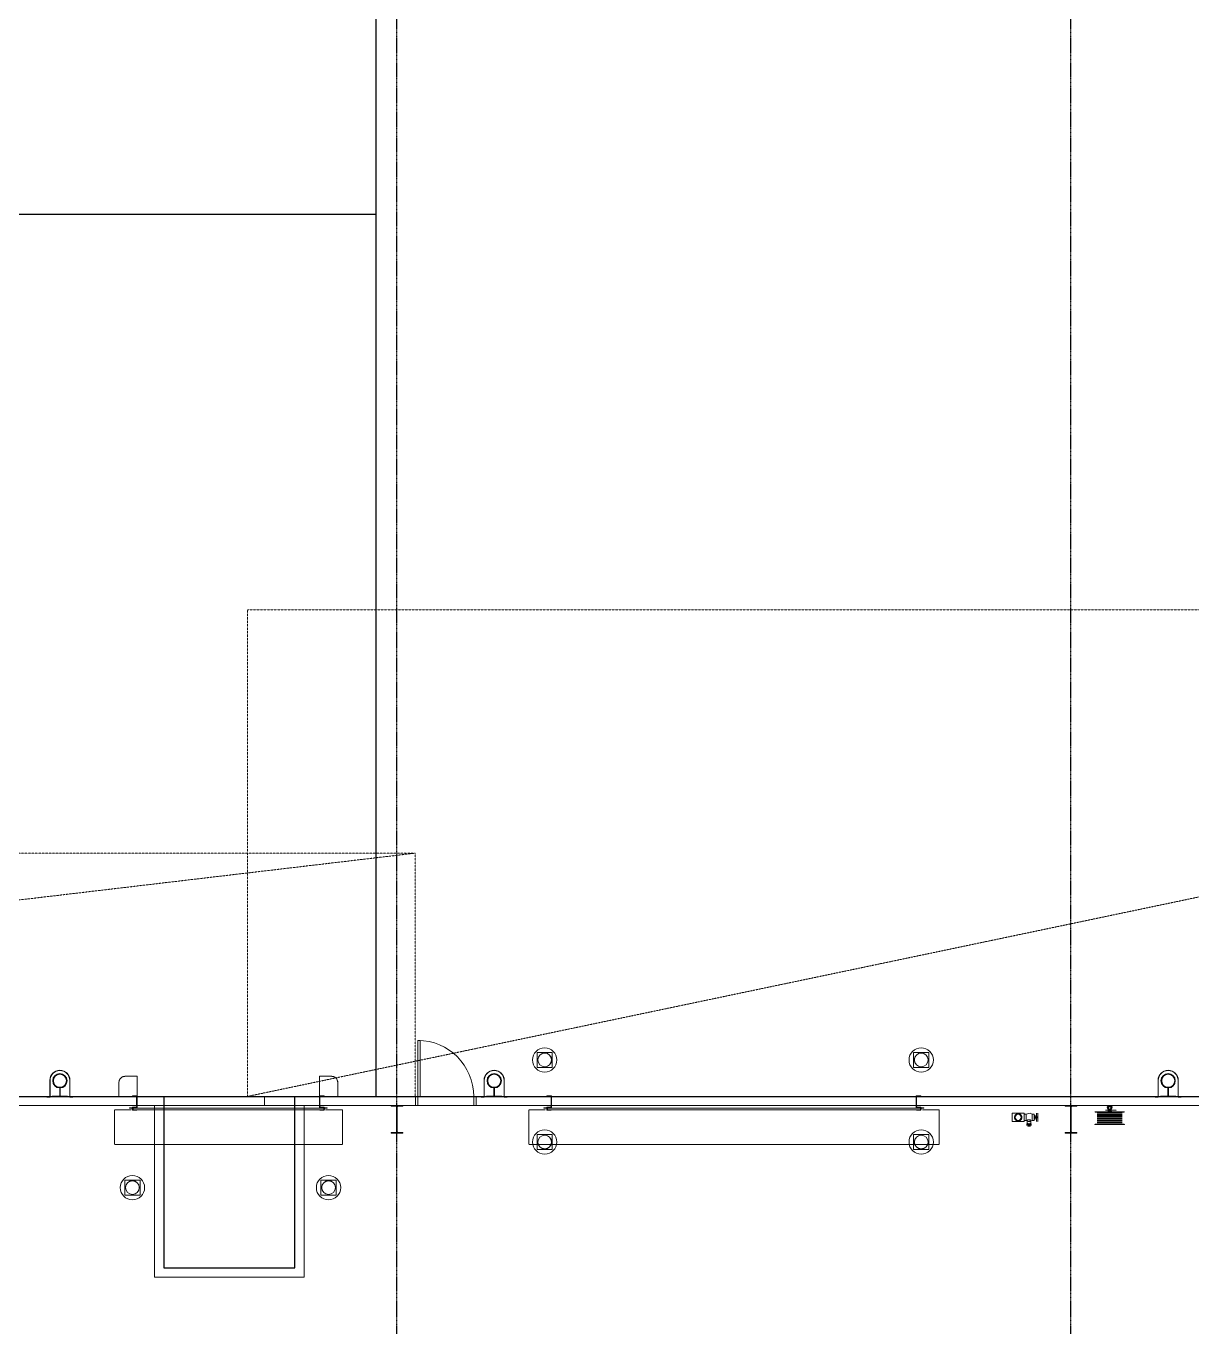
# Model space of a CAD drawing. Header units: millimetres. Extents: x -637480 to 299894, y -125373 to 39000.
# Drawn here: x 181152 to 200332, y -3792 to 17602 of the extents above; entities that cross this region are included whole.
import ezdxf

# ---------------------------------------------------------------- set-up
doc = ezdxf.new("R2010")
doc.units = ezdxf.units.MM
for name, pattern in [('Xref building Toll$0$_SBA Dash - Loose', [5, 3, -2]), ('Xref building Toll$0$_SBA Dash - Tight', [1.6, 1, -0.6]), ('Xref building Toll$0$CENTER', [7, 4, -1, 1, -1]), ('Xref building Toll$0$Grid Line', [22.225, 12.7, -3.175, 3.175, -3.175])]:
    doc.linetypes.add(name, pattern=pattern)
for name, color, linetype, lineweight in [('AM_BOR', 4, 'Continuous', 25), ('Xref building Toll$0$A-DETL', 90, 'Continuous', 9), ('Xref building Toll$0$A-DOOR', 31, 'Continuous', 9), ('Xref building Toll$0$A-DOOR-FRAM', 31, 'Continuous', 9), ('Xref building Toll$0$A-DOOR-HDLN', 31, 'Continuous', 9), ('Xref building Toll$0$A-FLOR', 192, 'Continuous', 25), ('Xref building Toll$0$A-GENM', 13, 'Continuous', 9), ('Xref building Toll$0$A-WALL', 113, 'Continuous', 9), ('Xref building Toll$0$P-PIPE', 3, 'Continuous', 9), ('Xref building Toll$0$P-SANR-FIXT', 6, 'Continuous', 9), ('Xref building Toll$0$S-COLS', 52, 'Continuous', 9)]:
    doc.layers.add(name, color=color, linetype=linetype, lineweight=lineweight)
doc.layers.add('Xref building Toll$0$S-GRID', color=8, linetype='Continuous')

# ---------------------------------------------------------------- blocks, each defined once
blk = doc.blocks.new('Xref building Toll$0$Toll Grids')
at = {"layer": 'Xref building Toll$0$S-GRID', "linetype": 'Xref building Toll$0$Grid Line'}
for p, q in [((187253, -125373.3), (187253, 36031.5)), ((198340, -125373.3), (198340, 36031.5)), ((-9195.8, 0), (280997.7, 0))]:
    blk.add_line(p, q, dxfattribs=at)
blk = doc.blocks.new('Xref building Toll$0$_SBA ROLLER LVDoor_C Clip At Side - 3000W x 3600H-1588130-MASTER GROUND FLOOR')
at = {"layer": 'Xref building Toll$0$A-DOOR', "linetype": 'Xref building Toll$0$_SBA Dash - Tight'}
for p, q in [((-1875, 147), (-1875, 717)), ((-1875, 717), (1875, 717)), ((1875, 147), (1875, 717)), ((-1875, 147), (-1600, 147)), ((1600, 147), (1875, 147))]:
    blk.add_line(p, q, dxfattribs=at)
at = {"layer": 'Xref building Toll$0$A-DOOR'}
for p, q in [((-1625, 118), (-1580, 118)), ((-1625, 113), (-1625, 118)), ((-1625, 118), (-1625, 113)), ((-1580, 118), (-1625, 118)), ((-1625, 118), (-1625, 118)), ((-1575, 113), (-1625, 113)), ((-1625, 113), (-1575, 113)), ((-1625, 113), (-1625, 113)), ((-1580, 138), (-1575, 138)), ((-1580, 118), (-1580, 138)), ((-1580, 138), (-1580, 118)), ((-1575, 138), (-1580, 138)), ((-1580, 138), (-1580, 138)), ((-1580, 118), (-1580, 118)), ((-1575, 138), (-1575, 113)), ((-1575, 113), (-1575, 138)), ((-1575, 138), (-1575, 138)), ((-1575, 113), (-1500, 113)), ((-1575, 101), (-1575, 113)), ((-1575, 113), (-1575, 101)), ((-1500, 113), (-1575, 113)), ((-1575, 113), (-1575, 113)), ((-1575, 113), (-1575, 113)), ((-1518, 101), (-1575, 101)), ((-1575, 101), (-1518, 101)), ((-1575, 101), (-1575, 101)), ((-1568, 147), (1568, 147)), ((-1568, 117), (-1568, 147)), ((1568, 117), (-1568, 117)), ((-1506, -63), (-1506, 89)), ((-1506, 89), (-1506, -63)), ((-1500, 113), (-1500, -87)), ((-1500, -87), (-1500, 113)), ((-1500, 113), (-1500, 113)), ((1500, 113), (1575, 113)), ((1500, -87), (1500, 113)), ((1500, 113), (1500, -87)), ((1575, 113), (1500, 113)), ((1500, 113), (1500, 113)), ((1506, 89), (1506, -63)), ((1506, -63), (1506, 89)), ((1575, 101), (1518, 101)), ((1518, 101), (1575, 101)), ((1568, 147), (1568, 117)), ((1575, 138), (1580, 138)), ((1575, 113), (1575, 138)), ((1575, 138), (1575, 113)), ((1580, 138), (1575, 138)), ((1575, 138), (1575, 138)), ((1575, 113), (1575, 101)), ((1575, 101), (1575, 113)), ((1575, 113), (1575, 113)), ((1625, 113), (1575, 113)), ((1575, 113), (1625, 113)), ((1575, 113), (1575, 113)), ((1575, 101), (1575, 101)), ((1580, 138), (1580, 118)), ((1580, 118), (1580, 138)), ((1580, 138), (1580, 138)), ((1580, 118), (1625, 118)), ((1625, 118), (1580, 118)), ((1580, 118), (1580, 118)), ((1625, 118), (1625, 113)), ((1625, 113), (1625, 118)), ((1625, 118), (1625, 118)), ((1625, 113), (1625, 113)), ((-1575, -75), (-1518, -75)), ((-1575, -87), (-1575, -75)), ((-1575, -75), (-1575, -87)), ((-1518, -75), (-1575, -75)), ((-1575, -75), (-1575, -75)), ((-1500, -87), (-1575, -87)), ((-1575, -87), (-1500, -87)), ((-1575, -87), (-1575, -87)), ((-1500, -87), (-1500, -87)), ((1575, -87), (1500, -87)), ((1500, -87), (1575, -87)), ((1500, -87), (1500, -87)), ((1518, -75), (1575, -75)), ((1575, -75), (1518, -75)), ((1575, -75), (1575, -87)), ((1575, -87), (1575, -75)), ((1575, -75), (1575, -75)), ((1575, -87), (1575, -87))]:
    blk.add_line(p, q, dxfattribs=at)
at = {"layer": 'Xref building Toll$0$A-DOOR', "linetype": 'Xref building Toll$0$CENTER'}
for p, q in [((-501, 147), (0, 147)), ((0, 147), (-501, 147)), ((501, 147), (0, 147)), ((501, 147), (0, 147)), ((-1800, -75), (-1500, -75)), ((-1800, -305), (-1800, -75)), ((-1800, -75), (-1800, -75)), ((-1800, -75), (1800, -75)), ((-1500, -75), (-1800, -75)), ((-1500, -75), (-1500, -405)), ((1500, -405), (1500, -75)), ((1500, -75), (1800, -75)), ((1800, -75), (1500, -75)), ((1800, -75), (1800, -305)), ((1800, -75), (1800, -75)), ((-1500, -405), (-1700, -405)), ((1700, -405), (1500, -405))]:
    blk.add_line(p, q, dxfattribs=at)
at = {"layer": 'Xref building Toll$0$A-DOOR'}
for centre, start, end in [((-1518, 89), 360, 90), ((-1518, 89), 360, 90), ((1518, 89), 90, 180), ((1518, 89), 90, 180), ((-1518, -63), 270, 360), ((-1518, -63), 270, 360), ((1518, -63), 180, 270), ((1518, -63), 180, 270)]:
    blk.add_arc(centre, 12, start, end, dxfattribs=at)
at = {"layer": 'Xref building Toll$0$A-DOOR', "linetype": 'Xref building Toll$0$CENTER'}
for centre, start, end in [((-1700, -305), 180, 270), ((1700, -305), 270, 0)]:
    blk.add_arc(centre, 100, start, end, dxfattribs=at)
at = {"layer": 'Xref building Toll$0$A-DOOR-FRAM', "lineweight": 18}
for p, q in [((-1575, 151), (-1505, 151)), ((-1575, 113), (-1575, 151)), ((-1505, 113), (-1575, 113)), ((-1573, 149), (-1573, 115)), ((-1505, 149), (-1573, 149)), ((-1573, 115), (-1505, 115)), ((-1505, 151), (-1505, 149)), ((-1505, 115), (-1505, 113)), ((1505, 151), (1575, 151)), ((1505, 149), (1505, 151)), ((1573, 149), (1505, 149)), ((1505, 115), (1573, 115)), ((1505, 113), (1505, 115)), ((1575, 113), (1505, 113)), ((1573, 115), (1573, 149)), ((1575, 151), (1575, 113)), ((-1800, -75), (-1500, -75)), ((-1800, -305), (-1800, -75)), ((-1500, -75), (-1500, -405)), ((1500, -75), (1800, -75)), ((1500, -405), (1500, -75)), ((1800, -75), (1800, -305)), ((-1500, -405), (-1700, -405)), ((1700, -405), (1500, -405))]:
    blk.add_line(p, q, dxfattribs=at)
at = {"layer": 'Xref building Toll$0$A-DOOR-FRAM'}
for p, q in [((-1575, 151), (-1575, 113)), ((-1505, 151), (-1575, 151)), ((-1575, 151), (-1575, 151)), ((-1575, 113), (-1505, 113)), ((-1575, 113), (-1575, 113)), ((-1573, 149), (-1505, 149)), ((-1573, 115), (-1573, 149)), ((-1573, 149), (-1573, 149)), ((-1505, 115), (-1573, 115)), ((-1573, 115), (-1573, 115)), ((-1505, 149), (-1505, 151)), ((-1505, 151), (-1505, 151)), ((-1505, 149), (-1505, 149)), ((-1505, 113), (-1505, 115)), ((-1505, 115), (-1505, 115)), ((-1505, 113), (-1505, 113)), ((1505, 151), (1505, 149)), ((1575, 151), (1505, 151)), ((1505, 151), (1505, 151)), ((1505, 149), (1573, 149)), ((1505, 149), (1505, 149)), ((1505, 115), (1505, 113)), ((1573, 115), (1505, 115)), ((1505, 115), (1505, 115)), ((1505, 113), (1575, 113)), ((1505, 113), (1505, 113)), ((1573, 149), (1573, 115)), ((1573, 149), (1573, 149)), ((1573, 115), (1573, 115)), ((1575, 113), (1575, 151)), ((1575, 151), (1575, 151)), ((1575, 113), (1575, 113)), ((-1500, -75), (-1800, -75)), ((-1800, -75), (-1800, -305)), ((-1800, -75), (-1800, -75)), ((-1562, -75), (-1562, -75)), ((1562, -75), (-1562, -75)), ((-1500, -405), (-1500, -75)), ((-1500, -75), (-1500, -75)), ((1500, -75), (1500, -75)), ((1500, -75), (1500, -405)), ((1500, -75), (1800, -75)), ((1562, -75), (1562, -75)), ((1800, -305), (1800, -75)), ((1800, -75), (1800, -75)), ((-1700, -405), (-1500, -405)), ((-1500, -405), (-1500, -405)), ((1700, -405), (1500, -405)), ((1500, -405), (1500, -405))]:
    blk.add_line(p, q, dxfattribs=at)
at = {"layer": 'Xref building Toll$0$A-DOOR-FRAM', "lineweight": 18}
for centre, start, end in [((-1700, -305), 180, 270), ((1700, -305), 270, 0)]:
    blk.add_arc(centre, 100, start, end, dxfattribs=at)
at = {"layer": 'Xref building Toll$0$A-DOOR-FRAM'}
for centre, start, end in [((-1700, -305), 180, 270), ((1700, -305), 270, 0)]:
    blk.add_arc(centre, 100, start, end, dxfattribs=at)
blk = doc.blocks.new('Xref building Toll$0$Removable - Bollard Cast-In - 165 Bollard 1200 high - B2-623364-MASTER GROUND FLOOR')
at = {"layer": 'Xref building Toll$0$A-GENM'}
for p, q in [((122, 187), (-128, 187)), ((-128, 187), (-128, -63)), ((-128, -63), (-128, 187)), ((-128, 187), (122, 187)), ((-128, 187), (-128, 187)), ((122, -63), (122, 187)), ((122, 187), (122, -63)), ((122, 187), (122, 187)), ((-128, -63), (122, -63)), ((122, -63), (-128, -63)), ((-128, -63), (-128, -63)), ((122, -63), (122, -63))]:
    blk.add_line(p, q, dxfattribs=at)
for radius, start, end in [(200, 360, 180), (200, 0, 180), (200, 360, 180), (200, 0, 180), (200, 180, 360), (200, 180, 360), (200, 180, 360), (200, 180, 360), (113, 360, 180), (112, 0, 180), (113, 180, 360), (112, 180, 360)]:
    blk.add_arc((-3, 62), radius, start, end, dxfattribs=at)
blk = doc.blocks.new('Xref building Toll$0$_SBA ROLLER LVDoor_C Clip At Side - 6000W x 5000H-1588131-MASTER GROUND FLOOR')
at = {"layer": 'Xref building Toll$0$A-DOOR', "linetype": 'Xref building Toll$0$CENTER'}
for p, q in [((-3300, 75), (-3300, 75)), ((3300, 75), (3300, 75)), ((-724, -147), (0, -147)), ((0, -147), (-724, -147)), ((724, -147), (0, -147)), ((724, -147), (0, -147))]:
    blk.add_line(p, q, dxfattribs=at)
at = {"layer": 'Xref building Toll$0$A-DOOR'}
for p, q in [((-3000, 87), (-3075, 87)), ((-3075, 87), (-3075, 75)), ((-3075, 75), (-3075, 87)), ((-3075, 87), (-3000, 87)), ((-3075, 87), (-3075, 87)), ((-3075, 75), (-3018, 75)), ((-3018, 75), (-3075, 75)), ((-3075, 75), (-3075, 75)), ((-3006, 63), (-3006, -89)), ((-3006, -89), (-3006, 63)), ((-3000, -113), (-3000, 87)), ((-3000, 87), (-3000, -113)), ((-3000, 87), (-3000, 87)), ((3000, 87), (3000, -113)), ((3075, 87), (3000, 87)), ((3000, 87), (3075, 87)), ((3000, -113), (3000, 87)), ((3000, 87), (3000, 87)), ((3006, -89), (3006, 63)), ((3006, 63), (3006, -89)), ((3018, 75), (3075, 75)), ((3075, 75), (3018, 75)), ((3075, 75), (3075, 87)), ((3075, 87), (3075, 75)), ((3075, 87), (3075, 87)), ((3075, 75), (3075, 75)), ((-3075, -113), (-3125, -113)), ((-3125, -113), (-3125, -118)), ((-3125, -118), (-3125, -113)), ((-3125, -113), (-3075, -113)), ((-3125, -113), (-3125, -113)), ((-3125, -118), (-3080, -118)), ((-3080, -118), (-3125, -118)), ((-3125, -118), (-3125, -118)), ((-3080, -118), (-3080, -138)), ((-3080, -138), (-3080, -118)), ((-3080, -118), (-3080, -118)), ((-3080, -138), (-3075, -138)), ((-3075, -138), (-3080, -138)), ((-3080, -138), (-3080, -138)), ((-3018, -101), (-3075, -101)), ((-3075, -101), (-3075, -113)), ((-3075, -113), (-3075, -101)), ((-3075, -101), (-3018, -101)), ((-3075, -101), (-3075, -101)), ((-3075, -113), (-3000, -113)), ((-3000, -113), (-3075, -113)), ((-3075, -113), (-3075, -113)), ((-3075, -138), (-3075, -113)), ((-3075, -113), (-3075, -138)), ((-3075, -113), (-3075, -113)), ((-3075, -138), (-3075, -138)), ((3068, -117), (-3068, -117)), ((-3068, -117), (-3068, -147)), ((3068, -117), (-3068, -117)), ((-3068, -117), (-3068, -147)), ((-3068, -117), (3068, -117)), ((-3068, -117), (-3068, -117)), ((-3068, -117), (-3068, -147)), ((-3068, -147), (3068, -147)), ((-3068, -147), (3068, -147)), ((-3068, -147), (3068, -147)), ((-3068, -147), (-3068, -147)), ((-3000, -113), (-3000, -113)), ((3000, -113), (3075, -113)), ((3075, -113), (3000, -113)), ((3000, -113), (3000, -113)), ((3075, -101), (3018, -101)), ((3018, -101), (3075, -101)), ((3068, -147), (3068, -117)), ((3068, -147), (3068, -117)), ((3068, -147), (3068, -117)), ((3068, -117), (3068, -117)), ((3068, -147), (3068, -147)), ((3075, -113), (3075, -101)), ((3075, -101), (3075, -113)), ((3075, -101), (3075, -101)), ((3075, -113), (3075, -113)), ((3125, -113), (3075, -113)), ((3075, -113), (3075, -138)), ((3075, -138), (3075, -113)), ((3075, -113), (3125, -113)), ((3075, -113), (3075, -113)), ((3075, -138), (3080, -138)), ((3080, -138), (3075, -138)), ((3075, -138), (3075, -138)), ((3080, -118), (3125, -118)), ((3080, -138), (3080, -118)), ((3080, -118), (3080, -138)), ((3125, -118), (3080, -118)), ((3080, -118), (3080, -118)), ((3080, -138), (3080, -138)), ((3125, -118), (3125, -113)), ((3125, -113), (3125, -118)), ((3125, -113), (3125, -113)), ((3125, -118), (3125, -118))]:
    blk.add_line(p, q, dxfattribs=at)
at = {"layer": 'Xref building Toll$0$A-DOOR', "linetype": 'Xref building Toll$0$_SBA Dash - Tight'}
for p, q in [((-3375, -147), (-3100, -147)), ((-3375, -147), (-3375, -717)), ((3100, -147), (3375, -147)), ((3375, -147), (3375, -717)), ((-3375, -717), (3375, -717))]:
    blk.add_line(p, q, dxfattribs=at)
at = {"layer": 'Xref building Toll$0$A-DOOR'}
for centre, start, end in [((-3018, 63), 0, 90), ((-3018, 63), 0, 90), ((3018, 63), 90, 180), ((3018, 63), 90, 180), ((-3018, -89), 270, 0), ((-3018, -89), 270, 0), ((3018, -89), 180, 270), ((3018, -89), 180, 270)]:
    blk.add_arc(centre, 12, start, end, dxfattribs=at)
at = {"layer": 'Xref building Toll$0$A-DOOR-FRAM'}
for p, q in [((-3062, 75), (-3062, 75)), ((3062, 75), (-3062, 75)), ((3062, 75), (3062, 75)), ((-3075, -151), (-3075, -113)), ((-3075, -113), (-3005, -113)), ((-3075, -113), (-3075, -113)), ((-3005, -151), (-3075, -151)), ((-3075, -151), (-3075, -151)), ((-3005, -115), (-3073, -115)), ((-3073, -115), (-3073, -149)), ((-3073, -115), (-3073, -115)), ((-3073, -149), (-3005, -149)), ((-3073, -149), (-3073, -149)), ((-3005, -113), (-3005, -115)), ((-3005, -113), (-3005, -113)), ((-3005, -115), (-3005, -115)), ((-3005, -149), (-3005, -151)), ((-3005, -149), (-3005, -149)), ((-3005, -151), (-3005, -151)), ((3005, -115), (3005, -113)), ((3005, -113), (3075, -113)), ((3005, -113), (3005, -113)), ((3073, -115), (3005, -115)), ((3005, -115), (3005, -115)), ((3005, -149), (3073, -149)), ((3005, -151), (3005, -149)), ((3005, -149), (3005, -149)), ((3075, -151), (3005, -151)), ((3005, -151), (3005, -151)), ((3073, -149), (3073, -115)), ((3073, -115), (3073, -115)), ((3073, -149), (3073, -149)), ((3075, -113), (3075, -151)), ((3075, -113), (3075, -113)), ((3075, -151), (3075, -151))]:
    blk.add_line(p, q, dxfattribs=at)
at = {"layer": 'Xref building Toll$0$A-DOOR-FRAM', "lineweight": 18}
for p, q in [((-3005, -113), (-3075, -113)), ((-3075, -113), (-3075, -151)), ((-3075, -151), (-3005, -151)), ((-3073, -149), (-3073, -115)), ((-3073, -115), (-3005, -115)), ((-3005, -149), (-3073, -149)), ((-3005, -115), (-3005, -113)), ((-3005, -151), (-3005, -149)), ((3075, -113), (3005, -113)), ((3005, -113), (3005, -115)), ((3005, -115), (3073, -115)), ((3005, -149), (3005, -151)), ((3073, -149), (3005, -149)), ((3005, -151), (3075, -151)), ((3073, -115), (3073, -149)), ((3075, -151), (3075, -113))]:
    blk.add_line(p, q, dxfattribs=at)
blk = doc.blocks.new('Xref building Toll$0$DWP_Downpipe - 225mm-1786116-MASTER GROUND FLOOR')
at = {"layer": 'Xref building Toll$0$P-PIPE'}
for radius, start, end in [(113, 360, 180), (112, 0, 180), (113, 180, 360), (112, 180, 360), (107, 0, 180), (108, 0, 180), (107, 180, 0), (108, 180, 360)]:
    blk.add_arc((-34, 236), radius, start, end, dxfattribs=at)
blk = doc.blocks.new('Xref building Toll$0$IVS-GM-DownPipe Cover - DP 225mm-1899590-MASTER GROUND FLOOR')
at = {"layer": 'Xref building Toll$0$A-GENM'}
for p, q in [((-162.5, 275), (-215.5, 275)), ((-215.5, 275), (-215.5, 272)), ((-215.5, 272), (-215.5, 275)), ((-215.5, 275), (-162.5, 275)), ((-215.5, 275), (-215.5, 275)), ((-215.5, 272), (-165.5, 272)), ((-165.5, 272), (-215.5, 272)), ((-215.5, 272), (-215.5, 272)), ((-165.5, 272), (-165.5, 0)), ((-165.5, 0), (-165.5, 272)), ((-165.5, 272), (-165.5, 272)), ((-162.5, 0), (-162.5, 275)), ((-162.5, 275), (-162.5, 0)), ((-162.5, 275), (-162.5, 275)), ((215.5, 275), (162.5, 275)), ((162.5, 275), (162.5, 0)), ((162.5, 0), (162.5, 275)), ((162.5, 275), (215.5, 275)), ((162.5, 275), (162.5, 275)), ((165.5, 0), (165.5, 272)), ((165.5, 272), (215.5, 272)), ((215.5, 272), (165.5, 272)), ((165.5, 272), (165.5, 0)), ((165.5, 272), (165.5, 272)), ((215.5, 272), (215.5, 275)), ((215.5, 275), (215.5, 272)), ((215.5, 275), (215.5, 275)), ((215.5, 272), (215.5, 272))]:
    blk.add_line(p, q, dxfattribs=at)
for radius, end in [(165.5, 360), (165.5, 0), (162.5, 360), (162.5, 360)]:
    blk.add_arc((0, 0), radius, 180, end, dxfattribs=at)
blk = doc.blocks.new('Xref building Toll$0$UB-Universal Beam-Column - C1_5_460UB67-1338434-MASTER GROUND FLOOR')
at = {"layer": 'Xref building Toll$0$S-COLS', "lineweight": 18}
for p, q in [((95, 227), (-95, 227)), ((-95, 227), (-95, 214.3)), ((-95, 214.3), (-15.65, 214.3)), ((15.65, 214.3), (95, 214.3)), ((95, 214.3), (95, 227)), ((-4.25, 202.9), (-4.25, -202.9)), ((4.25, -202.9), (4.25, 202.9)), ((-15.65, -214.3), (-95, -214.3)), ((-95, -214.3), (-95, -227)), ((-95, -227), (95, -227)), ((95, -214.3), (15.65, -214.3)), ((95, -227), (95, -214.3))]:
    blk.add_line(p, q, dxfattribs=at)
at = {"layer": 'Xref building Toll$0$S-COLS'}
for p, q in [((-95, 227), (-95, 227)), ((-95, 214.3), (-95, 214.3)), ((95, 227), (95, 227)), ((95, 214.3), (95, 214.3)), ((-95, -214.3), (-95, -214.3)), ((-95, -227), (-95, -227)), ((95, -214.3), (95, -214.3)), ((95, -227), (95, -227))]:
    blk.add_line(p, q, dxfattribs=at)
at = {"layer": 'Xref building Toll$0$S-COLS', "lineweight": 18}
for centre, start, end in [((-15.65, 202.9), 0, 90), ((15.65, 202.9), 90, 180), ((-15.65, -202.9), 270, 0), ((15.65, -202.9), 180, 270)]:
    blk.add_arc(centre, 11.4, start, end, dxfattribs=at)
blk = doc.blocks.new('Xref building Toll$0$DPS_Downpipe Clamp - D225-1786882-MASTER GROUND FLOOR')
at = {"layer": 'Xref building Toll$0$A-GENM'}
for p, q in [((125, 257), (-125, 257)), ((-125, 257), (-125, 252)), ((-125, 252), (-125, 257)), ((-125, 257), (125, 257)), ((-125, 257), (-125, 257)), ((-125, 252), (-3, 252)), ((-3, 252), (-125, 252)), ((-125, 252), (-125, 252)), ((-3, 252), (-3, 117)), ((-3, 117), (-3, 252)), ((-3, 252), (-3, 252)), ((3, 117), (3, 252)), ((3, 252), (125, 252)), ((125, 252), (3, 252)), ((3, 252), (3, 117)), ((3, 252), (3, 252)), ((125, 252), (125, 257)), ((125, 257), (125, 252)), ((125, 257), (125, 257)), ((125, 252), (125, 252)), ((-3, 117), (-3, 117)), ((3, 117), (3, 117))]:
    blk.add_line(p, q, dxfattribs=at)
for radius, start, end in [(118, 91.2192, 88.7808), (118, 91.2192, 88.7808), (113, 0, 180), (112, 0, 180), (112, 180, 0), (113, 180, 360)]:
    blk.add_arc((0, 0), radius, start, end, dxfattribs=at)
blk = doc.blocks.new('Xref building Toll$0$DWP_Downpipe - 225mm-1784091-MASTER GROUND FLOOR')
at = {"layer": 'Xref building Toll$0$P-PIPE'}
for radius, start, end in [(113, 0, 180), (112, 0, 180), (107, 0, 180), (108, 360, 180), (113, 180, 360), (112, 180, 0), (107, 180, 360), (108, 180, 360)]:
    blk.add_arc((-34, -236), radius, start, end, dxfattribs=at)
blk = doc.blocks.new('Xref building Toll$0$IVS-GM-DownPipe Cover - DP 225mm-625296-MASTER GROUND FLOOR')
at = {"layer": 'Xref building Toll$0$A-GENM'}
for p, q in [((-165.5, 0), (-165.5, -272)), ((-165.5, -272), (-165.5, 0)), ((-162.5, -275), (-162.5, 0)), ((-162.5, 0), (-162.5, -275)), ((162.5, 0), (162.5, -275)), ((162.5, -275), (162.5, 0)), ((165.5, -272), (165.5, 0)), ((165.5, 0), (165.5, -272)), ((-165.5, -272), (-215.5, -272)), ((-215.5, -272), (-215.5, -275)), ((-215.5, -275), (-215.5, -272)), ((-215.5, -272), (-165.5, -272)), ((-215.5, -272), (-215.5, -272)), ((-215.5, -275), (-162.5, -275)), ((-162.5, -275), (-215.5, -275)), ((-215.5, -275), (-215.5, -275)), ((-165.5, -272), (-165.5, -272)), ((-162.5, -275), (-162.5, -275)), ((162.5, -275), (215.5, -275)), ((215.5, -275), (162.5, -275)), ((162.5, -275), (162.5, -275)), ((215.5, -272), (165.5, -272)), ((165.5, -272), (215.5, -272)), ((165.5, -272), (165.5, -272)), ((215.5, -275), (215.5, -272)), ((215.5, -272), (215.5, -275)), ((215.5, -272), (215.5, -272)), ((215.5, -275), (215.5, -275))]:
    blk.add_line(p, q, dxfattribs=at)
for radius, start in [(165.5, 360), (165.5, 0), (162.5, 0), (162.5, 0)]:
    blk.add_arc((0, 0), radius, start, 180, dxfattribs=at)
blk = doc.blocks.new('Xref building Toll$0$DPS_Downpipe Clamp - D225-1787424-MASTER GROUND FLOOR')
at = {"layer": 'Xref building Toll$0$A-GENM'}
for p, q in [((-3, -117), (-3, -252)), ((-3, -252), (-3, -117)), ((-3, -117), (-3, -117)), ((3, -252), (3, -117)), ((3, -117), (3, -252)), ((3, -117), (3, -117)), ((-3, -252), (-125, -252)), ((-125, -252), (-125, -257)), ((-125, -257), (-125, -252)), ((-125, -252), (-3, -252)), ((-125, -252), (-125, -252)), ((-125, -257), (125, -257)), ((125, -257), (-125, -257)), ((-125, -257), (-125, -257)), ((-3, -252), (-3, -252)), ((125, -252), (3, -252)), ((3, -252), (125, -252)), ((3, -252), (3, -252)), ((125, -257), (125, -252)), ((125, -252), (125, -257)), ((125, -252), (125, -252)), ((125, -257), (125, -257))]:
    blk.add_line(p, q, dxfattribs=at)
for radius, start, end in [(118, 271.2192, 268.7808), (118, 271.2192, 268.7808), (113, 360, 180), (113, 180, 360), (112, 0, 180), (112, 180, 360)]:
    blk.add_arc((0, 0), radius, start, end, dxfattribs=at)
blk = doc.blocks.new('Xref building Toll$0$HYD-SINGLE HEAD - Standard-1798686-MASTER GROUND FLOOR')
at = {"layer": 'Xref building Toll$0$A-GENM'}
for p, q in [((186, 128), (-14, 128)), ((-14, -12), (-14, 128)), ((-14, 128), (-14, -12)), ((186, -12), (186, 128)), ((186, 128), (186, -12)), ((217, 108), (186, 108)), ((186, 8), (186, 108)), ((186, 108), (186, 8)), ((186, 8), (217, 8)), ((217, 108), (217, 58)), ((217, 58), (217, 108)), ((217, 58), (217, 8)), ((217, 8), (217, 58)), ((236, 4), (236, -54)), ((296, -54), (296, 4)), ((347, 108), (315, 108)), ((315, 58), (315, 108)), ((315, 108), (315, 58)), ((315, 8), (315, 58)), ((315, 58), (315, 8)), ((315, 8), (347, 8)), ((347, 108), (347, 8)), ((347, 8), (347, 108)), ((367, 88), (347, 88)), ((347, 88), (347, 28)), ((347, 28), (347, 88)), ((347, 28), (367, 28)), ((367, 88), (367, 28)), ((367, 28), (367, 88)), ((400, 68), (367, 68)), ((367, 68), (367, 48)), ((367, 48), (367, 68)), ((367, 48), (400, 48)), ((390, 128), (390, -12)), ((400, 128), (400, 128)), ((400, 128), (400, 128)), ((400, 48), (400, 68)), ((400, 68), (400, 48)), ((410, -12), (410, 128)), ((-14, -12), (186, -12)), ((231, -54), (231, -71)), ((301, -71), (301, -54)), ((400, -12), (400, -12)), ((400, -12), (400, -12))]:
    blk.add_line(p, q, dxfattribs=at)
at = {"layer": 'Xref building Toll$0$A-GENM', "flags": 128}
for points in [[(217, 108), (282, 127), (315, 108)], [(315, 8), (251, -10), (217, 8)], [(390, -12), (390, 21), (390, 88), (390, 128), (390, 128)], [(390, 128), (390, 96), (390, 29), (390, -11), (390, -12)], [(410, 128), (410, 96), (410, 29), (410, -11), (410, -12)], [(410, -12), (410, 21), (410, 88), (410, 128), (410, 128)]]:
    blk.add_lwpolyline(points, dxfattribs=at)
at = {"layer": 'Xref building Toll$0$A-GENM'}
for centre, radius, start, end in [((86, 58), 60, 90, 270), ((86, 58), 50, 90, 270), ((86, 58), 50, 90, 270), ((86, 58), 60, 270, 90), ((86, 58), 50, 270, 90), ((86, 58), 50, 270, 90), ((400, 58), 10, 90, 270), ((400, 58), 10, 90, 270), ((400, 58), 10, 270, 90), ((400, 58), 10, 270, 90)]:
    blk.add_arc(centre, radius, start, end, dxfattribs=at)
for centre, major_axis, start_param, end_param in [((266, 4), (-30, 0), 3.141593, 6.283185), ((266, 4), (-30, 0), 0, 3.141593), ((266, -54), (-35, 0), 3.141593, 6.283185), ((266, -71), (-35, 0), 3.141593, 6.283185), ((266, -54), (-35, 0), 0, 3.141593), ((266, -71), (-35, 0), 0, 3.141593), ((266, -54), (30, 0), 0, 3.141593), ((266, -54), (-30, 0), 0, 3.141593)]:
    blk.add_ellipse(centre, major_axis=major_axis, ratio=0.5, start_param=start_param, end_param=end_param, dxfattribs=at)
for points in [[(86, 118), (83, 118), (79, 118), (74, 117), (71, 116), (69, 116), (67, 115), (64, 114), (61, 113), (58, 111), (56, 110), (53, 109), (51, 107), (46, 103), (42, 99), (37, 92), (33, 86), (31, 81), (29, 76), (28, 72), (27, 68), (27, 63), (26, 58), (27, 54), (27, 48), (29, 42), (31, 36), (32, 32), (34, 29), (37, 24), (42, 18), (46, 14), (50, 11), (52, 9), (54, 8), (56, 7), (58, 6), (61, 4), (64, 3), (67, 2), (69, 1), (71, 1), (74, 0), (79, -1), (83, -1), (86, -2)], [(86, -2), (90, -1), (94, -1), (99, 0), (102, 1), (104, 1), (106, 2), (109, 3), (112, 4), (115, 6), (117, 7), (119, 8), (122, 10), (126, 14), (131, 18), (136, 25), (140, 31), (142, 36), (144, 40), (145, 45), (146, 49), (146, 54), (146, 58), (146, 63), (146, 69), (144, 75), (142, 81), (141, 85), (139, 88), (136, 93), (131, 99), (126, 103), (123, 106), (121, 108), (119, 109), (117, 110), (115, 111), (112, 113), (109, 114), (106, 115), (104, 116), (102, 116), (99, 117), (94, 118), (90, 118), (86, 118)]]:
    blk.add_open_spline(points, degree=3, knots=[0, 0, 0, 0, 0.045455, 0.068182, 0.079545, 0.090909, 0.102273, 0.113636, 0.136364, 0.159091, 0.170455, 0.181818, 0.204545, 0.227273, 0.272727, 0.318182, 0.363636, 0.386364, 0.409091, 0.431818, 0.454545, 0.477273, 0.5, 0.522727, 0.545455, 0.590909, 0.613636, 0.636364, 0.659091, 0.681818, 0.727273, 0.772727, 0.795455, 0.806818, 0.818182, 0.829545, 0.840909, 0.863636, 0.886364, 0.897727, 0.909091, 0.920455, 0.931818, 0.954545, 1, 1, 1, 1], dxfattribs=at)
blk = doc.blocks.new('Xref building Toll$0$FHR_1 - FHR 2-1826892-MASTER GROUND FLOOR')
at = {"layer": 'Xref building Toll$0$P-SANR-FIXT'}
for p, q in [((-120, 387), (-120, 384)), ((-115, 384), (-115, 381)), ((-115, 384), (365, 384)), ((365, 384), (-115, 384)), ((-115, 384), (-115, 381)), ((-115, 381), (365, 381)), ((365, 381), (-115, 381)), ((-80, 387), (-80, 384)), ((45, 387), (-79, 387)), ((-79, 387), (-79, 387)), ((-79, 387), (45, 387)), ((-79, 384), (-79, 387)), ((-79, 384), (-79, 387)), ((45, 384), (-79, 384)), ((-79, 384), (-79, 384)), ((-79, 384), (45, 384)), ((26, 387), (1, 387)), ((1, 387), (56, 387)), ((57, 387), (1, 387)), ((1, 387), (26, 387)), ((1, 384), (1, 387)), ((1, 384), (1, 387)), ((26, 384), (1, 384)), ((1, 384), (56, 384)), ((57, 384), (1, 384)), ((1, 384), (26, 384)), ((107, 387), (26, 387)), ((26, 387), (107, 387)), ((26, 384), (26, 387)), ((26, 384), (26, 387)), ((107, 384), (26, 384)), ((26, 384), (107, 384)), ((56, 387), (45, 387)), ((45, 387), (57, 387)), ((45, 384), (45, 387)), ((56, 384), (45, 384)), ((45, 384), (57, 384)), ((56, 384), (56, 387)), ((58, 384), (58, 387)), ((58, 384), (58, 387)), ((143, 387), (107, 387)), ((107, 387), (143, 387)), ((143, 384), (107, 384)), ((107, 384), (143, 384)), ((125, 387), (125, 387)), ((125, 387), (125, 387)), ((125, 387), (125, 387)), ((125, 387), (125, 387)), ((125, 384), (125, 384)), ((125, 384), (125, 384)), ((125, 384), (125, 384)), ((125, 384), (125, 384)), ((125, 381), (125, 381)), ((125, 381), (125, 381)), ((224, 387), (143, 387)), ((143, 387), (224, 387)), ((224, 384), (143, 384)), ((143, 384), (224, 384)), ((192, 387), (192, 384)), ((192, 387), (192, 384)), ((204, 387), (193, 387)), ((193, 387), (249, 387)), ((193, 384), (193, 387)), ((204, 384), (193, 384)), ((193, 384), (249, 384)), ((249, 387), (194, 387)), ((194, 387), (204, 387)), ((194, 384), (194, 387)), ((249, 384), (194, 384)), ((194, 384), (204, 384)), ((204, 387), (329, 387)), ((329, 387), (204, 387)), ((204, 384), (329, 384)), ((329, 384), (204, 384)), ((249, 387), (224, 387)), ((224, 387), (249, 387)), ((224, 384), (224, 387)), ((224, 384), (224, 387)), ((249, 384), (224, 384)), ((224, 384), (249, 384)), ((249, 387), (249, 384)), ((249, 384), (249, 387)), ((329, 387), (329, 387)), ((329, 384), (329, 387)), ((329, 384), (329, 387)), ((329, 384), (329, 384)), ((330, 384), (330, 387)), ((365, 381), (365, 384)), ((365, 381), (365, 384)), ((370, 384), (370, 387)), ((-120, 179), (-120, 177)), ((7, 153), (7, 149)), ((20, 153), (194, 153)), ((125, 153), (20, 153)), ((20, 153), (20, 153)), ((20, 149), (20, 149)), ((20, 149), (125, 149)), ((194, 149), (20, 149)), ((91, 80), (75, 80)), ((75, 80), (75, 75)), ((75, 75), (75, 80)), ((75, 80), (91, 80)), ((75, 80), (75, 80)), ((91, 80), (75, 80)), ((75, 80), (75, 75)), ((75, 75), (75, 80)), ((75, 80), (91, 80)), ((75, 80), (75, 80)), ((75, 75), (91, 75)), ((91, 75), (75, 75)), ((75, 75), (75, 75)), ((75, 75), (91, 75)), ((91, 75), (75, 75)), ((75, 75), (75, 75)), ((105, 149), (85, 114)), ((85, 114), (105, 149)), ((85, 114), (105, 79)), ((105, 79), (85, 114)), ((85, 114), (85, 114)), ((91, 80), (91, 80)), ((91, 80), (91, 80)), ((91, 75), (91, 75)), ((91, 75), (91, 75)), ((108, 93), (97, 82)), ((97, 82), (108, 93)), ((108, 93), (97, 82)), ((97, 82), (108, 93)), ((97, 82), (97, 82)), ((97, 82), (97, 82)), ((98, 179), (98, 169)), ((98, 179), (152, 179)), ((152, 179), (98, 179)), ((98, 169), (152, 169)), ((152, 169), (98, 169)), ((150, 149), (100, 149)), ((100, 149), (100, 149)), ((100, 149), (150, 149)), ((100, 114), (100, 149)), ((100, 131), (100, 149)), ((100, 131), (100, 114)), ((100, 114), (106, 114)), ((100, 114), (100, 114)), ((100, 114), (106, 114)), ((125, 169), (101, 169)), ((101, 169), (125, 169)), ((101, 79), (111, 89)), ((111, 89), (101, 79)), ((101, 79), (111, 89)), ((111, 89), (101, 79)), ((101, 79), (101, 79)), ((101, 79), (101, 79)), ((145, 149), (105, 149)), ((105, 149), (145, 149)), ((105, 149), (105, 149)), ((105, 79), (145, 79)), ((145, 79), (105, 79)), ((105, 79), (105, 79)), ((106, 114), (106, 114)), ((107, 153), (107, 153)), ((108, 93), (108, 93)), ((108, 93), (108, 93)), ((111, 89), (111, 89)), ((111, 89), (111, 89)), ((125, 95), (113, 95)), ((113, 95), (125, 95)), ((113, 95), (113, 95)), ((125, 95), (113, 95)), ((113, 95), (125, 95)), ((113, 95), (113, 95)), ((113, 90), (125, 90)), ((125, 90), (113, 90)), ((113, 90), (113, 90)), ((113, 90), (125, 90)), ((125, 90), (113, 90)), ((113, 90), (113, 90)), ((125, 179), (125, 179)), ((125, 179), (125, 179)), ((125, 177), (125, 177)), ((125, 177), (125, 177)), ((125, 169), (149, 169)), ((149, 169), (125, 169)), ((176, 153), (125, 153)), ((125, 149), (125, 153)), ((125, 149), (176, 149)), ((137, 95), (125, 95)), ((125, 95), (137, 95)), ((137, 95), (125, 95)), ((125, 95), (137, 95)), ((125, 90), (137, 90)), ((137, 90), (125, 90)), ((125, 90), (137, 90)), ((137, 90), (125, 90)), ((137, 153), (173, 153)), ((180, 153), (137, 153)), ((137, 153), (137, 149)), ((137, 149), (180, 149)), ((173, 149), (137, 149)), ((137, 95), (137, 95)), ((137, 95), (137, 95)), ((137, 90), (137, 90)), ((137, 90), (137, 90)), ((139, 89), (149, 79)), ((149, 79), (139, 89)), ((139, 89), (139, 89)), ((139, 89), (149, 79)), ((149, 79), (139, 89)), ((139, 89), (139, 89)), ((153, 82), (142, 93)), ((142, 93), (153, 82)), ((142, 93), (142, 93)), ((153, 82), (142, 93)), ((142, 93), (153, 82)), ((142, 93), (142, 93)), ((144, 114), (150, 114)), ((144, 114), (144, 114)), ((144, 114), (150, 114)), ((165, 114), (145, 149)), ((145, 149), (165, 114)), ((145, 149), (145, 149)), ((145, 79), (165, 114)), ((165, 114), (145, 79)), ((145, 79), (145, 79)), ((149, 79), (149, 79)), ((149, 79), (149, 79)), ((150, 149), (150, 149)), ((150, 149), (150, 114)), ((150, 131), (150, 149)), ((150, 114), (150, 131)), ((150, 114), (150, 114)), ((152, 169), (152, 179)), ((153, 82), (153, 82)), ((153, 82), (153, 82)), ((175, 80), (159, 80)), ((159, 80), (175, 80)), ((159, 80), (159, 80)), ((175, 80), (159, 80)), ((159, 80), (175, 80)), ((159, 80), (159, 80)), ((159, 75), (175, 75)), ((175, 75), (159, 75)), ((159, 75), (159, 75)), ((159, 75), (175, 75)), ((175, 75), (159, 75)), ((159, 75), (159, 75)), ((165, 114), (165, 114)), ((173, 153), (180, 153)), ((173, 149), (173, 153)), ((180, 149), (173, 149)), ((175, 75), (175, 80)), ((175, 80), (175, 75)), ((175, 80), (175, 80)), ((175, 75), (175, 80)), ((175, 80), (175, 75)), ((175, 80), (175, 80)), ((175, 75), (175, 75)), ((175, 75), (175, 75)), ((194, 153), (176, 153)), ((176, 149), (176, 153)), ((176, 149), (194, 149)), ((180, 149), (180, 153)), ((194, 149), (194, 153)), ((195, 149), (195, 153)), ((370, 177), (370, 179))]:
    blk.add_line(p, q, dxfattribs=at)
at = {"layer": 'Xref building Toll$0$P-SANR-FIXT', "flags": 128}
for points in [[(-119, 387), (-82, 387), (18, 387), (125, 387)], [(125, 387), (-4, 387), (-95, 387), (-119, 387)], [(-115, 381), (-78, 381), (22, 381), (125, 381)], [(125, 381), (-3, 381), (-92, 381), (-115, 381)], [(-80, 381), (-43, 381), (55, 381), (178, 381), (281, 381), (329, 381), (329, 381)], [(329, 381), (293, 381), (195, 381), (72, 381), (-31, 381), (-79, 381), (-80, 381)], [(329, 362), (293, 362), (195, 362), (72, 362), (-31, 362), (-79, 362), (-80, 362)], [(-80, 362), (-43, 362), (55, 362), (178, 362), (281, 362), (329, 362), (329, 362)], [(-80, 361), (-43, 361), (55, 361), (178, 361), (281, 361), (329, 361), (329, 361)], [(329, 361), (293, 361), (195, 361), (72, 361), (-31, 361), (-79, 361), (-80, 361)], [(329, 342), (293, 342), (195, 342), (72, 342), (-31, 342), (-79, 342), (-80, 342)], [(-80, 342), (-43, 342), (55, 342), (178, 342), (281, 342), (329, 342), (329, 342)], [(-80, 341), (-43, 341), (55, 341), (178, 341), (281, 341), (329, 341), (329, 341)], [(329, 341), (293, 341), (195, 341), (72, 341), (-31, 341), (-79, 341), (-80, 341)], [(329, 322), (293, 322), (195, 322), (72, 322), (-31, 322), (-79, 322), (-80, 322)], [(-80, 322), (-43, 322), (55, 322), (178, 322), (281, 322), (329, 322), (329, 322)], [(-80, 321), (-43, 321), (55, 321), (178, 321), (281, 321), (329, 321), (329, 321)], [(329, 321), (293, 321), (195, 321), (72, 321), (-31, 321), (-79, 321), (-80, 321)], [(329, 302), (293, 302), (195, 302), (72, 302), (-31, 302), (-79, 302), (-80, 302)], [(-80, 302), (-43, 302), (55, 302), (178, 302), (281, 302), (329, 302), (329, 302)], [(-80, 301), (-43, 301), (55, 301), (178, 301), (281, 301), (329, 301), (329, 301)], [(329, 301), (293, 301), (195, 301), (72, 301), (-31, 301), (-79, 301), (-80, 301)], [(329, 282), (293, 282), (195, 282), (72, 282), (-31, 282), (-79, 282), (-80, 282)], [(-80, 282), (-43, 282), (55, 282), (178, 282), (281, 282), (329, 282), (329, 282)], [(-80, 281), (-43, 281), (55, 281), (178, 281), (281, 281), (329, 281), (329, 281)], [(329, 281), (293, 281), (195, 281), (72, 281), (-31, 281), (-79, 281), (-80, 281)], [(329, 262), (293, 262), (195, 262), (72, 262), (-31, 262), (-79, 262), (-80, 262)], [(-80, 262), (-43, 262), (55, 262), (178, 262), (281, 262), (329, 262), (329, 262)], [(-80, 261), (-43, 261), (55, 261), (178, 261), (281, 261), (329, 261), (329, 261)], [(329, 261), (293, 261), (195, 261), (72, 261), (-31, 261), (-79, 261), (-80, 261)], [(329, 242), (293, 242), (195, 242), (72, 242), (-31, 242), (-79, 242), (-80, 242)], [(-80, 242), (-43, 242), (55, 242), (178, 242), (281, 242), (329, 242), (329, 242)], [(-80, 241), (-43, 241), (55, 241), (178, 241), (281, 241), (329, 241), (329, 241)], [(329, 241), (293, 241), (195, 241), (72, 241), (-31, 241), (-79, 241), (-80, 241)], [(329, 222), (293, 222), (195, 222), (72, 222), (-31, 222), (-79, 222), (-80, 222)], [(-80, 222), (-43, 222), (55, 222), (178, 222), (281, 222), (329, 222), (329, 222)], [(-80, 221), (-43, 221), (55, 221), (178, 221), (281, 221), (329, 221), (329, 221)], [(329, 221), (293, 221), (195, 221), (72, 221), (-31, 221), (-79, 221), (-80, 221)], [(369, 387), (332, 387), (232, 387), (125, 387)], [(125, 387), (254, 387), (345, 387), (369, 387)], [(365, 381), (328, 381), (228, 381), (125, 381)], [(125, 381), (253, 381), (342, 381), (365, 381)], [(-119, 177), (-82, 177), (18, 177), (125, 177)], [(125, 177), (-4, 177), (-95, 177), (-119, 177)], [(-115, 182), (-78, 182), (22, 182), (125, 182)], [(125, 182), (-3, 182), (-92, 182), (-115, 182)], [(329, 202), (293, 202), (195, 202), (72, 202), (-31, 202), (-79, 202), (-80, 202)], [(-80, 202), (-43, 202), (55, 202), (178, 202), (281, 202), (329, 202), (329, 202)], [(-80, 201), (-43, 201), (55, 201), (178, 201), (281, 201), (329, 201), (329, 201)], [(329, 201), (293, 201), (195, 201), (72, 201), (-31, 201), (-79, 201), (-80, 201)], [(329, 182), (293, 182), (195, 182), (72, 182), (-31, 182), (-79, 182), (-80, 182)], [(-80, 182), (-43, 182), (55, 182), (178, 182), (281, 182), (329, 182), (329, 182)], [(101, 169), (101, 123), (101, 114)], [(365, 182), (328, 182), (228, 182), (125, 182)], [(125, 182), (253, 182), (342, 182), (365, 182)], [(369, 177), (332, 177), (232, 177), (125, 177)], [(125, 177), (254, 177), (345, 177), (369, 177)], [(149, 114), (149, 139), (149, 169)]]:
    blk.add_lwpolyline(points, dxfattribs=at)
at = {"layer": 'Xref building Toll$0$P-SANR-FIXT'}
for centre, radius, start, end in [((91, 89), 8.84, 270.8189, 314.1811), ((91, 89), 8.84, 270.8189, 314.1811), ((91, 89), 8.84, 270.8189, 314.1811), ((91, 89), 8.84, 270.8189, 314.1811), ((91, 89), 13.8, 270.6545, 314.3455), ((91, 89), 13.8, 270.6545, 314.3455), ((91, 89), 13.8, 270.6545, 314.3455), ((91, 89), 13.8, 270.6545, 314.3455), ((125, 114), 30, 0, 180), ((125, 114), 30, 146.4427, 180), ((125, 114), 30, 180, 360), ((125, 114), 30, 180, 360), ((125, 114), 27, 0, 180), ((125, 114), 27, 360, 180), ((125, 114), 27, 180, 360), ((125, 114), 27, 180, 360), ((125, 114), 30, 33.5573, 146.4427), ((125, 114), 24, 90, 180), ((125, 114), 24, 180, 270), ((125, 114), 19, 0, 180), ((125, 114), 19, 0, 180), ((125, 114), 19, 0, 180), ((125, 114), 19, 0, 180), ((125, 114), 19, 180, 360), ((125, 114), 19, 180, 360), ((125, 114), 19, 180, 360), ((125, 114), 19, 180, 360), ((113, 87), 7.99, 91.6296, 133.3704), ((113, 87), 7.99, 91.6296, 133.3704), ((113, 87), 7.99, 91.6296, 133.3704), ((113, 87), 7.99, 91.6296, 133.3704), ((113, 87), 2.99, 92.664, 132.336), ((113, 87), 2.99, 92.664, 132.336), ((113, 87), 2.99, 92.664, 132.336), ((113, 87), 2.99, 92.664, 132.336), ((125, 114), 24, 360, 90), ((125, 114), 24, 270, 360), ((137, 87), 7.99, 46.6296, 88.3704), ((137, 87), 7.99, 46.6296, 88.3704), ((137, 87), 7.99, 46.6296, 88.3704), ((137, 87), 7.99, 46.6296, 88.3704), ((137, 87), 2.99, 47.664, 87.336), ((137, 87), 2.99, 47.664, 87.336), ((137, 87), 2.99, 47.664, 87.336), ((137, 87), 2.99, 47.664, 87.336), ((159, 89), 13.8, 225.6545, 269.3455), ((159, 89), 13.8, 225.6545, 269.3455), ((159, 89), 13.8, 225.6545, 269.3455), ((159, 89), 13.8, 225.6545, 269.3455), ((125, 114), 30, 0, 33.5573), ((159, 89), 8.84, 225.8189, 269.1811), ((159, 89), 8.84, 225.8189, 269.1811), ((159, 89), 8.84, 225.8189, 269.1811), ((159, 89), 8.84, 225.8189, 269.1811)]:
    blk.add_arc(centre, radius, start, end, dxfattribs=at)
blk = doc.blocks.new('Xref building Toll$0$_SBA 1SWING SPDoor 01a - 920W x 2040H WD-1991710-MASTER GROUND FLOOR')
at = {"layer": 'Xref building Toll$0$A-DOOR'}
for p, q in [((-500, -75), (-500, 75)), ((-460, 75), (-500, 75)), ((-500, 75), (-500, 75)), ((-460, 75), (-500, 75)), ((-500, 75), (-500, -75)), ((-460, 75), (-460, 75)), ((-460, 75), (-460, -75)), ((-460, -75), (-460, 75)), ((460, 75), (500, 75)), ((460, -75), (460, 75)), ((460, 75), (460, 75)), ((500, 75), (460, 75)), ((460, 75), (460, -75)), ((500, 75), (500, -75)), ((500, 75), (500, 75)), ((500, -75), (500, 75)), ((-500, -75), (-500, -75)), ((-500, -75), (-460, -75)), ((-500, -75), (-460, -75)), ((-460, -75), (-460, -75)), ((420, -75), (420, -995)), ((460, -75), (420, -75)), ((460, -995), (460, -75)), ((500, -75), (460, -75)), ((460, -75), (460, -75)), ((460, -75), (500, -75)), ((500, -75), (500, -75)), ((460, -995), (420, -995))]:
    blk.add_line(p, q, dxfattribs=at)
blk.add_arc((460, -75), 920, 180, 270, dxfattribs=at)
at = {"layer": 'Xref building Toll$0$A-DOOR-HDLN'}
blk.add_line((-460, -75), (460, -75), dxfattribs=at)
blk = doc.blocks.new('Xref building Toll')
at = {"layer": 'Xref building Toll$0$A-DETL', "linetype": 'Xref building Toll$0$_SBA Dash - Loose'}
for p, q in [((184796.5, 8000), (222970.5, 8000)), ((184796.5, 0), (184796.5, 8000)), ((222970.5, 8000), (184796.5, 0)), ((153270, 4000), (187553, 4000)), ((187553, 4000), (153270, -49.9)), ((187553, 4000), (187553, 0))]:
    blk.add_line(p, q, dxfattribs=at)
at = {"layer": 'Xref building Toll$0$A-FLOR'}
for p, q in [((186908.4, 23000), (186908.4, 0)), ((186908.4, 14500), (153270, 14500)), ((119436, 0), (270000, 0)), ((183416.5, 0), (183416.5, -2820)), ((185576.5, -2820), (185576.5, 0)), ((183416.5, -2820), (185576.5, -2820))]:
    blk.add_line(p, q, dxfattribs=at)
at = {"layer": 'Xref building Toll$0$A-WALL', "lineweight": 18}
for p, q in [((180441, -150), (182974.5, -150)), ((182974.5, -150), (182974.5, 0)), ((185986.5, 0), (185986.5, -150)), ((185986.5, -150), (187556.5, -150)), ((187556.5, -150), (187556.5, 0)), ((188556.5, 0), (188556.5, -150)), ((188556.5, -150), (189790.5, -150)), ((189790.5, -150), (189790.5, 0)), ((195802.5, 0), (195802.5, -150)), ((195802.5, -150), (200877.5, -150))]:
    blk.add_line(p, q, dxfattribs=at)
at = {"layer": 'Xref building Toll$0$A-WALL'}
for p, q in [((182969.1, -150), (182969.1, 0)), ((185986.5, -150), (182974.5, -150)), ((183266.5, -2970), (183266.5, -150)), ((183266.5, -150), (183416.5, -150)), ((185077.3, -150), (185077.3, 0)), ((185576.5, -150), (185576.5, -2820)), ((185576.5, -150), (185726.5, -150)), ((185726.5, -150), (185726.5, -2970)), ((188556.5, -150), (187556.5, -150)), ((195802.5, -150), (189790.5, -150)), ((185726.5, -2970), (183266.5, -2970)), ((185576.5, -2820), (183416.5, -2820))]:
    blk.add_line(p, q, dxfattribs=at)
blk.add_blockref('Xref building Toll$0$Toll Grids', (0, 0))
at = {"layer": 'Xref building Toll$0$A-DOOR', "rotation": 180}
for name, p in [('Xref building Toll$0$_SBA 1SWING SPDoor 01a - 920W x 2040H WD-1991710-MASTER GROUND FLOOR', (188056.5, -75)), ('Xref building Toll$0$_SBA ROLLER LVDoor_C Clip At Side - 3000W x 3600H-1588130-MASTER GROUND FLOOR', (184480.5, -75))]:
    blk.add_blockref(name, p, dxfattribs=at)
at = {"layer": 'Xref building Toll$0$A-DOOR'}
blk.add_blockref('Xref building Toll$0$_SBA ROLLER LVDoor_C Clip At Side - 6000W x 5000H-1588131-MASTER GROUND FLOOR', (192796.5, -75), dxfattribs=at)
at = {"layer": 'Xref building Toll$0$A-GENM'}
for name, p in [('Xref building Toll$0$Removable - Bollard Cast-In - 165 Bollard 1200 high - B2-623364-MASTER GROUND FLOOR', (189687.5, 537.6)), ('Xref building Toll$0$Removable - Bollard Cast-In - 165 Bollard 1200 high - B2-623364-MASTER GROUND FLOOR', (195880.5, 537.6)), ('Xref building Toll$0$IVS-GM-DownPipe Cover - DP 225mm-625296-MASTER GROUND FLOOR', (188853, 263.8)), ('Xref building Toll$0$IVS-GM-DownPipe Cover - DP 225mm-625296-MASTER GROUND FLOOR', (199940, 263.8)), ('Xref building Toll$0$DPS_Downpipe Clamp - D225-1787424-MASTER GROUND FLOOR', (188853, 256.9)), ('Xref building Toll$0$DPS_Downpipe Clamp - D225-1787424-MASTER GROUND FLOOR', (199940, 256.9)), ('Xref building Toll$0$HYD-SINGLE HEAD - Standard-1798686-MASTER GROUND FLOOR', (197386.8, -402.7)), ('Xref building Toll$0$Removable - Bollard Cast-In - 165 Bollard 1200 high - B2-623364-MASTER GROUND FLOOR', (189687.5, -812.4)), ('Xref building Toll$0$Removable - Bollard Cast-In - 165 Bollard 1200 high - B2-623364-MASTER GROUND FLOOR', (195880.5, -812.4)), ('Xref building Toll$0$Removable - Bollard Cast-In - 165 Bollard 1200 high - B2-623364-MASTER GROUND FLOOR', (182905.5, -1562.4)), ('Xref building Toll$0$Removable - Bollard Cast-In - 165 Bollard 1200 high - B2-623364-MASTER GROUND FLOOR', (186131.2, -1562.4))]:
    blk.add_blockref(name, p, dxfattribs=at)
at = {"layer": 'Xref building Toll$0$A-GENM', "rotation": 180}
for name, p in [('Xref building Toll$0$IVS-GM-DownPipe Cover - DP 225mm-1899590-MASTER GROUND FLOOR', (181709, 263.8)), ('Xref building Toll$0$DPS_Downpipe Clamp - D225-1786882-MASTER GROUND FLOOR', (181709, 256.9))]:
    blk.add_blockref(name, p, dxfattribs=at)
at = {"layer": 'Xref building Toll$0$P-PIPE'}
blk.add_blockref('Xref building Toll$0$DWP_Downpipe - 225mm-1786116-MASTER GROUND FLOOR', (181742.5, 20.9), dxfattribs=at)
at = {"layer": 'Xref building Toll$0$P-PIPE', "rotation": 180}
for p in [(188819.5, 20.9), (199906.5, 20.9)]:
    blk.add_blockref('Xref building Toll$0$DWP_Downpipe - 225mm-1784091-MASTER GROUND FLOOR', p, dxfattribs=at)
at = {"layer": 'Xref building Toll$0$P-SANR-FIXT', "rotation": 180}
blk.add_blockref('Xref building Toll$0$FHR_1 - FHR 2-1826892-MASTER GROUND FLOOR', (199103.5, -75), dxfattribs=at)
at = {"layer": 'Xref building Toll$0$S-COLS'}
for p in [(187253, -377), (198340, -377)]:
    blk.add_blockref('Xref building Toll$0$UB-Universal Beam-Column - C1_5_460UB67-1338434-MASTER GROUND FLOOR', p, dxfattribs=at)

msp = doc.modelspace()

# ---------------------------------------------------------------- block references
at = {"layer": 'AM_BOR'}
msp.add_blockref('Xref building Toll', (0, 0), dxfattribs=at)

doc.saveas('drawing.dxf')
